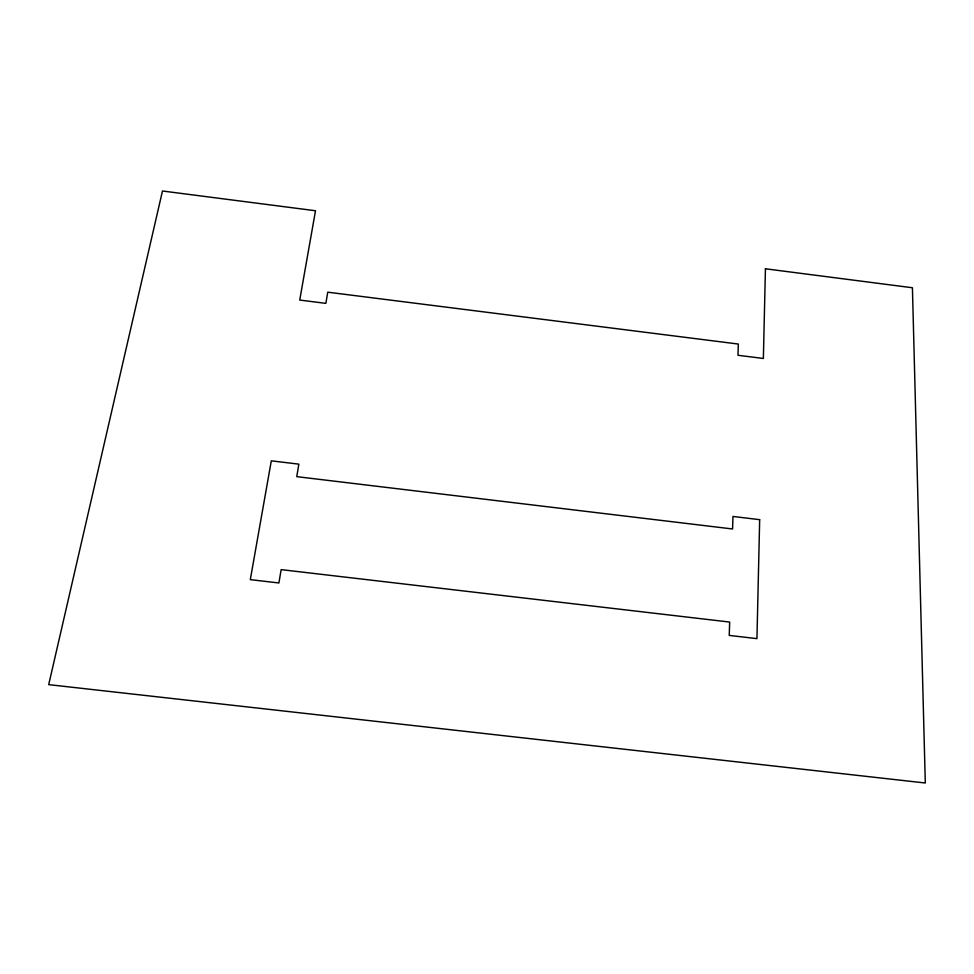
<?xml version="1.0" encoding="UTF-8"?>
<svg xmlns="http://www.w3.org/2000/svg" width="974" height="974" viewBox="0 0 974 974"><rect width="100%" height="100%" fill="white"/><g stroke="black" fill="none" stroke-linecap="round" stroke-linejoin="round"><path stroke-width="1.46" d="M759.671 519.678L756.944 638.64L729.246 635.413L729.66 622.057L281.145 569.632L278.905 582.976L250.306 579.64L271.308 460.836L298.86 464.148L296.753 476.651L732.57 528.979L732.959 516.451L759.671 519.678M765.43 268.787L763.373 358.469L737.988 355.279L738.341 344.053L327.739 292.176L325.864 303.364L299.724 300.065L315.503 210.749L162.475 191.001L48.7 684.637L925.3 782.999L912.419 287.756L765.43 268.787"/></g></svg>
